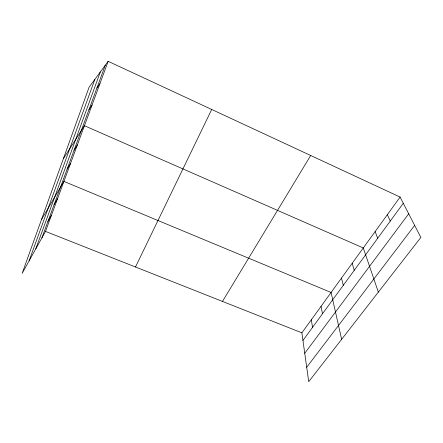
<?xml version="1.0" encoding="UTF-8"?>
<svg xmlns="http://www.w3.org/2000/svg" width="443" height="443" viewBox="0 0 443 443"><rect width="100%" height="100%" fill="white"/><g stroke="black" fill="none" stroke-linecap="round" stroke-linejoin="round"><path stroke-width="0.66" d="M29.088 260.899L94.824 79.43M35.783 248.866L100.312 71.971M41.886 237.902L105.262 65.259M108.164 61.322L89.06 87.254L22.15 273.364L45.502 231.401L108.164 61.322L400.09 197.057L420.85 237.442L308.716 381.678L301.882 332.837L400.09 197.057M135.486 267.007L211.704 109.46M47.861 221.622L51.432 215.315M54.052 204.755L57.568 198.658M41.509 219.518L63.919 181.409L331.082 292.469L341.636 339.338M67.126 169.143L70.509 163.528M222.486 301.428L310.693 155.487M74.036 150.321L77.342 144.977M63.371 158.71L84.436 125.723L363.277 247.958L378.339 292.125M88.899 109.825L92.028 105.113M96.912 88.007L99.93 83.661M302.951 340.468L403.285 203.271M304.745 353.292L408.695 213.792M306.7 367.28L414.654 225.387M45.502 231.401L301.882 332.837M387.37 214.645L390.261 221.085M375.11 231.6L377.707 238.245M352.185 263.292L354.273 270.291M341.459 278.121L343.314 285.275M321.037 306.357L322.476 313.771M311.307 319.807L312.553 327.333"/></g></svg>
